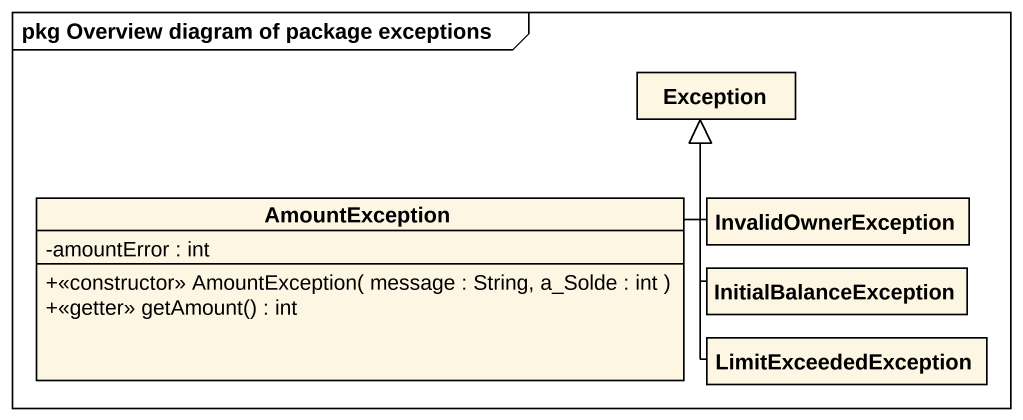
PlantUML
@startuml
mainframe pkg Overview diagram of package exceptions
hide circle
hide empty members
skinparam classAttributeIconSize 0
class "Exception" as Exception_
class AmountException {
  -amountError : int
  +<<constructor>> AmountException( message : String, a_Solde : int )
  +<<getter>> getAmount() : int
}
class InvalidOwnerException
class InitialBalanceException
class LimitExceededException
AmountException -right-|> Exception_
InvalidOwnerException -up-|> Exception_
InitialBalanceException -up-|> Exception_
LimitExceededException -up-|> Exception_
@enduml
